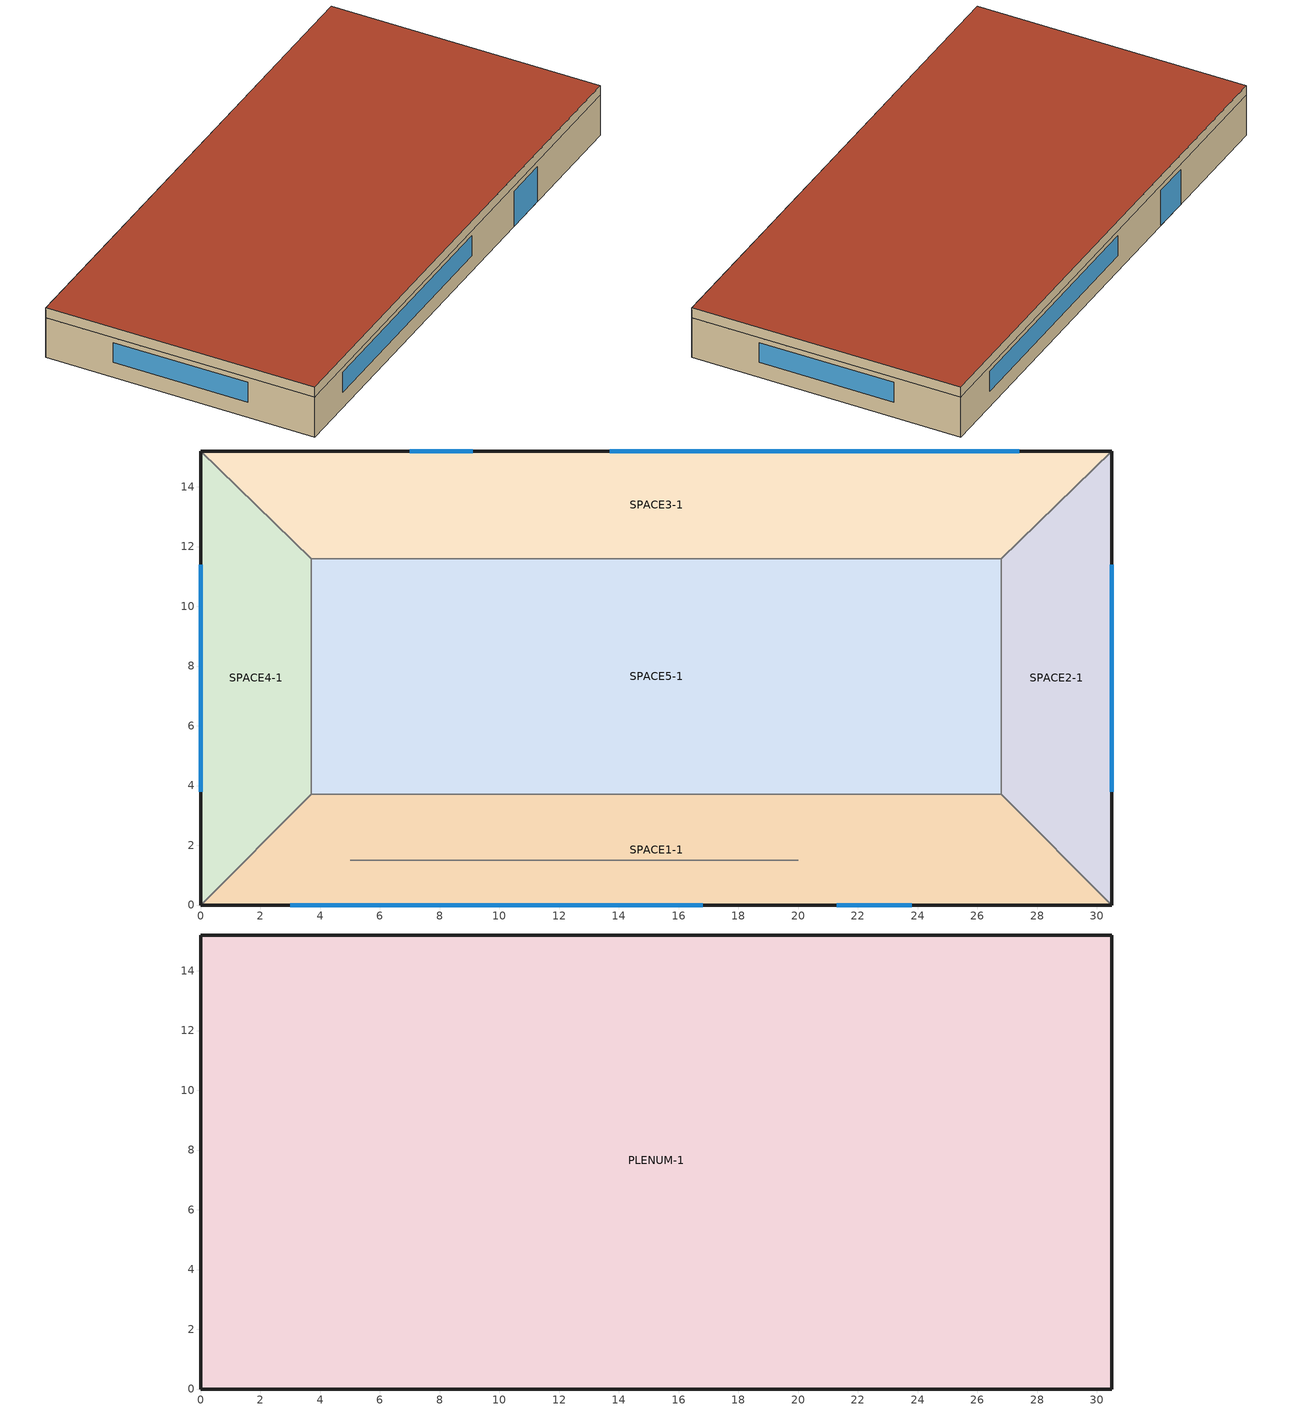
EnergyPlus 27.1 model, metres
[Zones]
SPACE1-1
 floor adiabatic (FLOOR-SLAB-1): 26.8,3.7 30.5,0 0,0 3.7,3.7 z0
 wall outside (WALL-1): 0,0 30.5,0 z0:2.4
 wall to SPACE2-1 (INT-WALL-1): 30.5,0 26.8,3.7 z0:2.4
 wall to SPACE4-1 (INT-WALL-1): 3.7,3.7 0,0 z0:2.4
 wall to SPACE5-1 (INT-WALL-1): 26.8,3.7 3.7,3.7 z0:2.4
 wall adiabatic (INT-WALL-1): 5,1.5 20,1.5 z0:2
 window (Dbl Clr 3mm/13mm Air): 3,0 16.8,0 z0.9:2.1
 window (Sgl Grey 3mm): 21.3,0 23.8,0 z0:2.1
SPACE2-1
 floor adiabatic (FLOOR-SLAB-1): 26.8,11.6 30.5,15.2 30.5,0 26.8,3.7 z0
 wall outside (WALL-1): 30.5,0 30.5,15.2 z0:2.4
 wall to SPACE3-1 (INT-WALL-1): 30.5,15.2 26.8,11.6 z0:2.4
 wall to SPACE5-1 (INT-WALL-1): 26.8,11.6 26.8,3.7 z0:2.4
 window (Dbl Clr 3mm/13mm Air): 30.5,3.8 30.5,11.4 z0.9:2.1
SPACE3-1
 floor adiabatic (FLOOR-SLAB-1): 26.8,11.6 3.7,11.6 0,15.2 30.5,15.2 z0
 wall outside (WALL-1): 30.5,15.2 0,15.2 z0:2.4
 wall to SPACE4-1 (INT-WALL-1): 0,15.2 3.7,11.6 z0:2.4
 wall to SPACE5-1 (INT-WALL-1): 3.7,11.6 26.8,11.6 z0:2.4
 window (Dbl Clr 3mm/13mm Air): 27.4,15.2 13.7,15.2 z0.9:2.1
 window (Sgl Grey 3mm): 9.1,15.2 7,15.2 z0:2.1
SPACE4-1
 floor adiabatic (FLOOR-SLAB-1): 3.7,3.7 0,0 0,15.2 3.7,11.6 z0
 wall outside (WALL-1): 0,15.2 0,0 z0:2.4
 wall to SPACE5-1 (INT-WALL-1): 3.7,3.7 3.7,11.6 z0:2.4
 window (Dbl Clr 3mm/13mm Air): 0,11.4 0,3.8 z0.9:2.1
SPACE5-1
 floor adiabatic (FLOOR-SLAB-1): 26.8,11.6 26.8,3.7 3.7,3.7 3.7,11.6 z0
PLENUM-1
 floor to SPACE1-1 (CLNG-1): 26.8,3.7 30.5,0 0,0 3.7,3.7 z2.4
 floor to SPACE2-1 (CLNG-1): 26.8,11.6 30.5,15.2 30.5,0 26.8,3.7 z2.4
 floor to SPACE3-1 (CLNG-1): 26.8,11.6 3.7,11.6 0,15.2 30.5,15.2 z2.4
 floor to SPACE4-1 (CLNG-1): 3.7,3.7 0,0 0,15.2 3.7,11.6 z2.4
 floor to SPACE5-1 (CLNG-1): 26.8,11.6 26.8,3.7 3.7,3.7 3.7,11.6 z2.4
 wall outside (WALL-1): 0,0 30.5,0 30.5,15.2 0,15.2 0,0 z2.4:3
 roof outside (ROOF-1): 0,15.2 0,0 30.5,0 30.5,15.2 z3
[Building]
Building: North Axis {deg}=0; Terrain=City; Loads Convergence Tolerance Value {W}=0.04; Temperature Convergence Tolerance Value {deltaC}=0.4; Solar Distribution=FullExterior; Maximum Number of Warmup Days=25; Minimum Number of Warmup Days=6
[Site:Location]
Phoenix Sky Harbor Intl Ap_AZ_USA Design_Conditions: Latitude {deg}=33.45; Longitude {deg}=-111.98; Time Zone {hr}=-7; Elevation {m}=337
[SizingPeriod:DesignDay] Day of Month=21; Dry-Bulb Temperature Range Modifier Type=DefaultMultipliers; Humidity Condition Type=Wetbulb; Barometric Pressure {Pa}=97342; Rain Indicator=No; Snow Indicator=No; Daylight Saving Time Indicator=No
Name | Month | Day Type | Maximum Dry-Bulb Temperature {C} | Daily Dry-Bulb Temperature Range {deltaC} | Wetbulb or DewPoint at Maximum Dry-Bulb {C} | Wind Speed {m/s} | Wind Direction {deg} | Solar Model Indicator | Sky Clearness | ASHRAE Clear Sky Optical Depth for Beam Irradiance (taub) | ASHRAE Clear Sky Optical Depth for Diffuse Irradiance (taud)
Phoenix Sky Harbor Intl Ap Ann Htg 99.6% Condns DB | 12 | WinterDesignDay | 3.7 | 0 | 3.7 | 1.7 | 100 | ASHRAEClearSky | 0
Phoenix Sky Harbor Intl Ap Ann Clg 1% Condns DB=>MWB | 7 | SummerDesignDay | 42.3 | 12 | 21 | 4.1 | 260 | ASHRAETau |  | 0.588 | 1.653
[Site:GroundTemperature:BuildingSurface]
20.03, 20.03, 20.13, 20.3, 20.43, 20.52, 20.62, 20.77, 20.78, 20.55, 20.44, 20.2
[Material] Thermal Absorptance=0.9
Name | Roughness | Thickness {m} | Conductivity {W/m-K} | Density {kg/m3} | Specific Heat {J/kg-K} | Solar Absorptance | Visible Absorptance
RG01 | Rough | 0.0127 | 1.442 | 881 | 1674 | 0.65 | 0.65
BR01 | VeryRough | 0.0095 | 0.162 | 1121 | 1464 | 0.7 | 0.7
IN46 | VeryRough | 0.0762 | 0.023 | 24 | 1590 | 0.5 | 0.5
WD01 | MediumSmooth | 0.0191 | 0.115 | 513 | 1381 | 0.78 | 0.78
PW03 | MediumSmooth | 0.0127 | 0.115 | 545 | 1213 | 0.78 | 0.78
IN02 | Rough | 0.0901 | 0.043 | 10 | 837 | 0.75 | 0.75
GP01 | MediumSmooth | 0.0127 | 0.16 | 801 | 837 | 0.75 | 0.75
GP02 | MediumSmooth | 0.0159 | 0.16 | 801 | 837 | 0.75 | 0.75
CC03 | MediumRough | 0.1016 | 1.31 | 2243 | 837 | 0.65 | 0.65
[Material:NoMass]
MAT-CLNG-1: Roughness=Rough; Thermal Resistance {m2-K/W}=0.652259; Thermal Absorptance=0.65; Solar Absorptance=0.65; Visible Absorptance=0.65
[Material:AirGap]
AL21: Thermal Resistance {m2-K/W}=0.157
[WindowMaterial:Glazing] Optical Data Type=SpectralAverage; Thickness {m}=0.003; Infrared Transmittance at Normal Incidence=0; Front Side Infrared Hemispherical Emissivity=0.84; Back Side Infrared Hemispherical Emissivity=0.84; Conductivity {W/m-K}=0.9
Name | Solar Transmittance at Normal Incidence | Front Side Solar Reflectance at Normal Incidence | Back Side Solar Reflectance at Normal Incidence | Visible Transmittance at Normal Incidence | Front Side Visible Reflectance at Normal Incidence | Back Side Visible Reflectance at Normal Incidence
CLEAR 3MM | 0.837 | 0.075 | 0.075 | 0.898 | 0.081 | 0.081
GREY 3MM | 0.626 | 0.061 | 0.061 | 0.611 | 0.061 | 0.061
[WindowMaterial:Gas]
AIR 13MM: Gas Type=Air; Thickness {m}=0.0127
[Construction]
ROOF-1: RG01, BR01, IN46, WD01
WALL-1: WD01, PW03, IN02, GP01
CLNG-1: MAT-CLNG-1
FLOOR-SLAB-1: CC03
INT-WALL-1: GP02, AL21, GP02
Dbl Clr 3mm/13mm Air: CLEAR 3MM, AIR 13MM, CLEAR 3MM
Sgl Grey 3mm: GREY 3MM
[Zone] Type=1; Multiplier=1
Name | Ceiling Height {m} | Volume {m3}
PLENUM-1 | 0.6096 | 283.2
SPACE1-1; SPACE3-1 | 2.4384 | 239.247
SPACE2-1; SPACE4-1 | 2.4384 | 103.311
SPACE5-1 | 2.4384 | 447.683
[People] Number of People Schedule=OCCUPY-1; Number of People Calculation Method=people; Fraction Radiant=0.3; Activity Level Schedule=ActSchd
Name | Zone or ZoneList or Space or SpaceList | Number of People
SPACE1-1 People 1 | SPACE1-1 | 11
SPACE2-1 People 1 | SPACE2-1 | 5
SPACE3-1 People 1 | SPACE3-1 | 11
SPACE4-1 People 1 | SPACE4-1 | 5
SPACE5-1 People 1 | SPACE5-1 | 20
[Lights] Schedule=LIGHTS-1; Design Level Calculation Method=LightingLevel; Return Air Fraction=0.2; Fraction Radiant=0.59; Fraction Visible=0.2; Fraction Replaceable=0
Name | Zone or ZoneList or Space or SpaceList | Lighting Level {W}
SPACE1-1 Lights 1 | SPACE1-1 | 1584
SPACE2-1 Lights 1 | SPACE2-1 | 684
SPACE3-1 Lights 1 | SPACE3-1 | 1584
SPACE4-1 Lights 1 | SPACE4-1 | 684
SPACE5-1 Lights 1 | SPACE5-1 | 2964
[ElectricEquipment] Schedule=EQUIP-1; Design Level Calculation Method=EquipmentLevel; Fraction Latent=0; Fraction Radiant=0.3; Fraction Lost=0
Name | Zone or ZoneList or Space or SpaceList | Design Level {W}
SPACE1-1 ElecEq 1 | SPACE1-1 | 1056
SPACE2-1 ElecEq 1 | SPACE2-1 | 456
SPACE3-1 ElecEq 1 | SPACE3-1 | 1056
SPACE4-1 ElecEq 1 | SPACE4-1 | 456
SPACE5-1 ElecEq 1 | SPACE5-1 | 1976
[IndoorLivingWall]
Space1-1IndoorLivingWall: Surface=SPACE1-1 South Partition; Schedule=AlwaysOn; Evapotranspiration Calculation Method=Penman-Monteith; Lighting Method=LED-Daylight; LED Intensity Schedule=AlwaysOn; Daylighting Control=DaylightControl1-1; LED-Daylight Targeted Lighting Intensity Schedule=LightingTarget; Total Leaf Area {m2}=30; LED Nominal Intensity {umol/m2-s}=32.5; LED Nominal Power {W}=640; Radiant Fraction of LED Lights=0.6
[Daylighting:Controls]
DaylightControl1-1: Zone or Space=SPACE1-1; Daylighting Method=SplitFlux; Availability Schedule=AlwaysOn; Lighting Control Type=Continuous; Minimum Input Power Fraction for Continuous or ContinuousOff Dimming Control=0; Minimum Light Output Fraction for Continuous or ContinuousOff Dimming Control=0; Number of Stepped Control Steps=1; Probability Lighting will be Reset When Needed in Manual Stepped Control=1; Daylighting Reference Point 1=ReferenceSouthPartition; Fraction of Lights Controlled by Reference Point 1=1; Illuminance Setpoint at Reference Point 1 {lux}=0
[ZoneInfiltration:DesignFlowRate] Schedule=INFIL-SCH; Design Flow Rate Calculation Method=flow/zone; Constant Term Coefficient=0; Temperature Term Coefficient=0; Velocity Term Coefficient=0.2237; Velocity Squared Term Coefficient=0
Name | Zone or ZoneList or Space or SpaceList | Design Flow Rate {m3/s}
SPACE1-1 Infil 1 | SPACE1-1 | 0.032
SPACE2-1 Infil 1 | SPACE2-1 | 0.014
SPACE3-1 Infil 1 | SPACE3-1 | 0.032
SPACE4-1 Infil 1 | SPACE4-1 | 0.014
SPACE5-1 Infil 1 | SPACE5-1 | 0.062
[ZoneControl:Thermostat] Control Type Schedule=HVACTemplate-Always 4; Control 1=Constant 24 Dual SP Control
Name | Zone or ZoneList
SPACE1-1 Thermostat | SPACE1-1
SPACE2-1 Thermostat | SPACE2-1
SPACE3-1 Thermostat | SPACE3-1
SPACE4-1 Thermostat | SPACE4-1
SPACE5-1 Thermostat | SPACE5-1
[ThermostatSetpoint:DualSetpoint]
Constant 24 Dual SP Control: Heating Setpoint Temperature Schedule=HVACTemplate-Always 24; Cooling Setpoint Temperature Schedule=HVACTemplate-Always 24
[ZoneHVAC:IdealLoadsAirSystem] Availability Schedule=AlwaysOn; Maximum Heating Supply Air Temperature {C}=50; Minimum Cooling Supply Air Temperature {C}=13; Maximum Heating Supply Air Humidity Ratio {kgWater/kgDryAir}=0.0156; Minimum Cooling Supply Air Humidity Ratio {kgWater/kgDryAir}=0.0077; Heating Limit=NoLimit; Cooling Limit=NoLimit; Dehumidification Control Type=Humidistat; Cooling Sensible Heat Ratio=0.7; Humidification Control Type=None; Demand Controlled Ventilation Type=None; Outdoor Air Economizer Type=NoEconomizer; Heat Recovery Type=None; Sensible Heat Recovery Effectiveness=0.7; Latent Heat Recovery Effectiveness=0.65
SPACE1-1 Ideal Loads Air System; SPACE2-1 Ideal Loads Air System; SPACE3-1 Ideal Loads Air System; SPACE4-1 Ideal Loads Air System; SPACE5-1 Ideal Loads Air System
[Zone equipment]
SPACE1-1: SPACE1-1 Ideal Loads Air System
SPACE2-1: SPACE2-1 Ideal Loads Air System
SPACE3-1: SPACE3-1 Ideal Loads Air System
SPACE4-1: SPACE4-1 Ideal Loads Air System
SPACE5-1: SPACE5-1 Ideal Loads Air System
[Schedule:Compact]
AlwaysOn: Through: 12/31, For: AllDays, Until: 24:00, 1
OCCUPY-1: Through: 12/31, For: WeekDays SummerDesignDay CustomDay1 CustomDay2, Until: 8:00, 0, Until: 11:00, 1, Until: 12:00, 0.8, Until: 13:00, 0.4, Until: 14:00, 0.8, Until: 18:00, 1, Until: 19:00, 0.5, Until: 24:00, 0, For: Weekends WinterDesignDay Holiday, Until: 24:00, 0
LIGHTS-1: Through: 12/31, For: WeekDays SummerDesignDay CustomDay1 CustomDay2, Until: 8:00, 0.05, Until: 9:00, 0.9, Until: 10:00, 0.95, Until: 11:00, 1, Until: 12:00, 0.95, Until: 13:00, 0.8, Until: 14:00, 0.9, Until: 18:00, 1, Until: 19:00, 0.6, Until: 21:00, 0.2, Until: 24:00, 0.05, For: Weekends WinterDesignDay Holiday, Until: 24:00, 0.05
EQUIP-1: Through: 12/31, For: WeekDays SummerDesignDay CustomDay1 CustomDay2, Until: 8:00, 0.02, Until: 9:00, 0.4, Until: 14:00, 0.9, Until: 15:00, 0.8, Until: 16:00, 0.7, Until: 18:00, 0.5, Until: 20:00, 0.3, Until: 24:00, 0.02, For: Weekends WinterDesignDay Holiday, Until: 24:00, 0.2
INFIL-SCH: Through: 3/31, For: AllDays, Until: 24:00, 1, Through: 10/31, For: AllDays, Until: 24:00, 0, Through: 12/31, For: AllDays, Until: 24:00, 1
ActSchd: Through: 12/31, For: AllDays, Until: 24:00, 117.24
LightingTarget: Through: 12/31, For: AllDays, Until: 7:00, 0, Until: 19:00, 32.5, Until: 24:00, 0
HVACTemplate-Always 24: Through: 12/31, For: AllDays, Until: 24:00, 24
HVACTemplate-Always 4: Through: 12/31, For: AllDays, Until: 24:00, 4
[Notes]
IndoorLivingWall.idf
Basic file description:  1 story building divided into 4 exterior and one interior conditioned zones and return plenum.
An indoor living wall object is added to the south perimeter zone of the building.
Highlights:              Example of an indoor living wall object for thermal zones.
Simulation Location/Run: Phoenix Sky Harbor Intl Ap_AZ_USA, 1 run periods,
Run Control executes the run periods using the weather file
Location:                Phoenix, Arizona
Design Days:             PHOENIX_AZ_USA Annual Heating 99.6% Design Conditions DB, MaxDB= 3.7°C
PHOENIX_AZ_USA Annual Cooling 1% Design Conditions, MaxDB=  42.3°C MWB=  21.0°C
Run Period (Weather File): 7/1 through 7/31, USA_AZ_Phoenix-Sky.Harbor.Intl.AP.722780_TMY3
Run Control:             Zone and System sizing with weather file run control (no design days run)
Building: Single floor rectangular building 100 ft x 50 ft. 5 zones - 4 exterior, 1 interior, zone height 8 feet.
Exterior zone depth is 12 feet. There is a 2 foot high return plenum: the overall building height is
10 feet. There are windows on all 4 facades; the south and north facades have glass doors.
The walls are woodshingle over plywood, R11 insulation,
and gypboard. The roof is a gravel built up roof with R-3 mineral board insulation and plywood sheathing.
The windows are of various single and double pane construction with 3mm and 6mm glass and either 6mm or
13mm argon or air gap.  The window to wall ratio is approximately 0.29.
The south wall and door have overhangs.
The building is oriented 0 degrees from north.
Floor Area:        463.6 m2 (5000 ft2)
Number of Stories: 1
Zone Description Details:
Internal gains description:     lighting is 1.5 watts/ft2, office equip is 1.0 watts/ft2. There is 1 occupant
per 100 ft2 of floor area. The infiltration is 0.25 air changes per hour.
Interzone Surfaces:             6 interzone surfaces (see diagram)
Internal Mass:                  None
Windows:                        4 ea.: 1) Double pane clear, 3mm glass, 13mm air gap
2) Double pane clear, 3mm glass, 13mm argon gap
3) Double pane clear, 6mm glass, 6mm air gap
4) Double pane lowE,  6mm lowE glass outside, 6mm air gap, 6mm clear glass
Doors:                          2 ea.:    Single pane grey,  3mm glass
Detached Shading:               None
Daylight:                       None
Natural Ventilation:            None
Compact Schedules:              Yes
HVAC:                           Standard VAV system with outside air, hot water reheat coils,
central chilled water cooling coil. Central Plant is single hot water
boiler, electric compression chiller with air cooled condenser.
All equipment is autosized. HW and ChW coils are used in the outside air
stream to precondition the outside air.
Zonal Equipment:                AirTerminal:SingleDuct:VAV:Reheat
Central Air Handling Equipment: Yes
System Equipment Autosize:      Yes
Purchased Cooling:              None
Purchased Heating:              None
Coils:                          Coil:Cooling:Water, Coil:Heating:Water
Pumps:                          Pump:VariableSpeed
Boilers:                        Boiler:HotWater
Chillers:                       Chiller:Electric
Standard Reports:               None
Timestep or Hourly Variables:   Hourly
Time bins Report:               None
HTML Report:                    None
Environmental Emissions:        None
Utility Tariffs:                None
